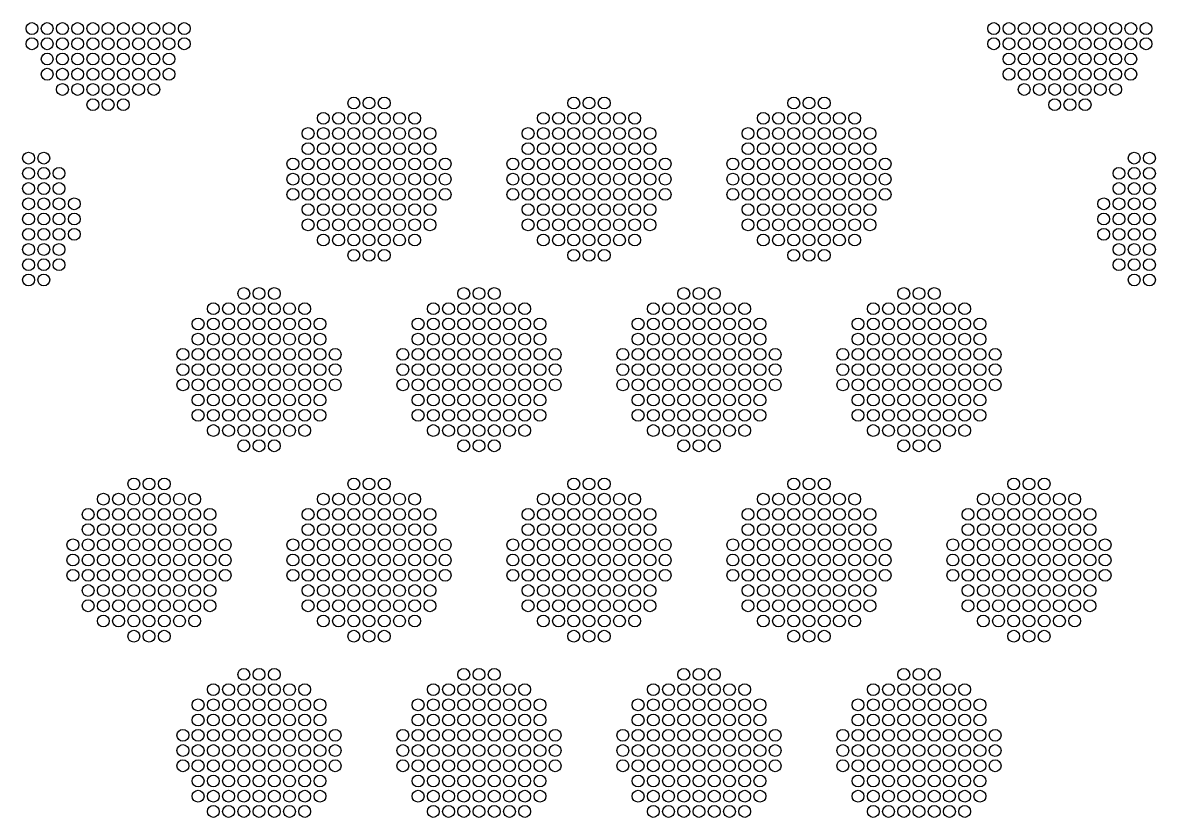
# Model space of a CAD drawing. Extents: x -49 to 54, y -38 to 38.
# Drawn here: x -16.95 to -10.26, y 9.48 to 14.17 of the extents above; entities that cross this region are included whole.
import ezdxf

# ---------------------------------------------------------------- set-up
doc = ezdxf.new("R2010")
doc.units = 0
doc.layers.add('LOWER_ELECTRODE', color=1, linetype='CONTINUOUS')

msp = doc.modelspace()

# ---------------------------------------------------------------- linework, layer by layer
at = {"layer": 'LOWER_ELECTRODE'}
for centre in [(-16.8965, 14.1384), (-16.8065, 14.1384), (-16.7165, 14.1384), (-16.6265, 14.1384), (-16.5365, 14.1384), (-16.4465, 14.1384), (-16.3565, 14.1384), (-16.2665, 14.1384), (-16.1765, 14.1384), (-16.0865, 14.1384), (-15.9965, 14.1384), (-11.2128, 14.1384), (-11.1228, 14.1384), (-11.0328, 14.1384), (-10.9428, 14.1384), (-10.8528, 14.1384), (-10.7628, 14.1384), (-10.6728, 14.1384), (-10.5828, 14.1384), (-10.4928, 14.1384), (-10.4028, 14.1384), (-10.3128, 14.1384), (-16.8965, 14.0484), (-16.8065, 14.0484), (-16.7165, 14.0484), (-16.6265, 14.0484), (-16.5365, 14.0484), (-16.4465, 14.0484), (-16.3565, 14.0484), (-16.2665, 14.0484), (-16.1765, 14.0484), (-16.0865, 14.0484), (-15.9965, 14.0484), (-11.2128, 14.0484), (-11.1228, 14.0484), (-11.0328, 14.0484), (-10.9428, 14.0484), (-10.8528, 14.0484), (-10.7628, 14.0484), (-10.6728, 14.0484), (-10.5828, 14.0484), (-10.4928, 14.0484), (-10.4028, 14.0484), (-10.3128, 14.0484), (-16.8065, 13.9584), (-16.7165, 13.9584), (-16.6265, 13.9584), (-16.5365, 13.9584), (-16.4465, 13.9584), (-16.3565, 13.9584), (-16.2665, 13.9584), (-16.1765, 13.9584), (-16.0865, 13.9584), (-11.1228, 13.9584), (-11.0328, 13.9584), (-10.9428, 13.9584), (-10.8528, 13.9584), (-10.7628, 13.9584), (-10.6728, 13.9584), (-10.5828, 13.9584), (-10.4928, 13.9584), (-10.4028, 13.9584), (-16.8065, 13.8684), (-16.7165, 13.8684), (-16.6265, 13.8684), (-16.5365, 13.8684), (-16.4465, 13.8684), (-16.3565, 13.8684), (-16.2665, 13.8684), (-16.1765, 13.8684), (-16.0865, 13.8684), (-11.1228, 13.8684), (-11.0328, 13.8684), (-10.9428, 13.8684), (-10.8528, 13.8684), (-10.7628, 13.8684), (-10.6728, 13.8684), (-10.5828, 13.8684), (-10.4928, 13.8684), (-10.4028, 13.8684), (-16.7165, 13.7784), (-16.6265, 13.7784), (-16.5365, 13.7784), (-16.4465, 13.7784), (-16.3565, 13.7784), (-16.2665, 13.7784), (-16.1765, 13.7784), (-11.0328, 13.7784), (-10.9428, 13.7784), (-10.8528, 13.7784), (-10.7628, 13.7784), (-10.6728, 13.7784), (-10.5828, 13.7784), (-10.4928, 13.7784), (-16.5365, 13.6884), (-16.4465, 13.6884), (-16.3565, 13.6884), (-14.9946, 13.6982), (-14.9046, 13.6982), (-14.8146, 13.6982), (-13.6946, 13.6982), (-13.6046, 13.6982), (-13.5146, 13.6982), (-12.3946, 13.6982), (-12.3046, 13.6982), (-12.2146, 13.6982), (-10.8528, 13.6884), (-10.7628, 13.6884), (-10.6728, 13.6884), (-15.1746, 13.6082), (-15.0846, 13.6082), (-14.9946, 13.6082), (-14.9046, 13.6082), (-14.8146, 13.6082), (-14.7246, 13.6082), (-14.6346, 13.6082), (-13.8746, 13.6082), (-13.7846, 13.6082), (-13.6946, 13.6082), (-13.6046, 13.6082), (-13.5146, 13.6082), (-13.4246, 13.6082), (-13.3346, 13.6082), (-12.5746, 13.6082), (-12.4846, 13.6082), (-12.3946, 13.6082), (-12.3046, 13.6082), (-12.2146, 13.6082), (-12.1246, 13.6082), (-12.0346, 13.6082), (-15.2646, 13.5182), (-15.1746, 13.5182), (-15.0846, 13.5182), (-14.9946, 13.5182), (-14.9046, 13.5182), (-14.8146, 13.5182), (-14.7246, 13.5182), (-14.6346, 13.5182), (-14.5446, 13.5182), (-13.9646, 13.5182), (-13.8746, 13.5182), (-13.7846, 13.5182), (-13.6946, 13.5182), (-13.6046, 13.5182), (-13.5146, 13.5182), (-13.4246, 13.5182), (-13.3346, 13.5182), (-13.2446, 13.5182), (-12.6646, 13.5182), (-12.5746, 13.5182), (-12.4846, 13.5182), (-12.3946, 13.5182), (-12.3046, 13.5182), (-12.2146, 13.5182), (-12.1246, 13.5182), (-12.0346, 13.5182), (-11.9446, 13.5182), (-15.2646, 13.4282), (-15.1746, 13.4282), (-15.0846, 13.4282), (-14.9946, 13.4282), (-14.9046, 13.4282), (-14.8146, 13.4282), (-14.7246, 13.4282), (-14.6346, 13.4282), (-14.5446, 13.4282), (-13.9646, 13.4282), (-13.8746, 13.4282), (-13.7846, 13.4282), (-13.6946, 13.4282), (-13.6046, 13.4282), (-13.5146, 13.4282), (-13.4246, 13.4282), (-13.3346, 13.4282), (-13.2446, 13.4282), (-12.6646, 13.4282), (-12.5746, 13.4282), (-12.4846, 13.4282), (-12.3946, 13.4282), (-12.3046, 13.4282), (-12.2146, 13.4282), (-12.1246, 13.4282), (-12.0346, 13.4282), (-11.9446, 13.4282), (-16.9165, 13.3725), (-16.8265, 13.3725), (-10.3828, 13.3725), (-10.2928, 13.3725), (-15.3546, 13.3382), (-15.2646, 13.3382), (-15.1746, 13.3382), (-15.0846, 13.3382), (-14.9946, 13.3382), (-14.9046, 13.3382), (-14.8146, 13.3382), (-14.7246, 13.3382), (-14.6346, 13.3382), (-14.5446, 13.3382), (-14.4546, 13.3382), (-14.0546, 13.3382), (-13.9646, 13.3382), (-13.8746, 13.3382), (-13.7846, 13.3382), (-13.6946, 13.3382), (-13.6046, 13.3382), (-13.5146, 13.3382), (-13.4246, 13.3382), (-13.3346, 13.3382), (-13.2446, 13.3382), (-13.1546, 13.3382), (-12.7546, 13.3382), (-12.6646, 13.3382), (-12.5746, 13.3382), (-12.4846, 13.3382), (-12.3946, 13.3382), (-12.3046, 13.3382), (-12.2146, 13.3382), (-12.1246, 13.3382), (-12.0346, 13.3382), (-11.9446, 13.3382), (-11.8546, 13.3382), (-16.9165, 13.2825), (-16.8265, 13.2825), (-16.7365, 13.2825), (-15.3546, 13.2482), (-15.2646, 13.2482), (-15.1746, 13.2482), (-15.0846, 13.2482), (-14.9946, 13.2482), (-14.9046, 13.2482), (-14.8146, 13.2482), (-14.7246, 13.2482), (-14.6346, 13.2482), (-14.5446, 13.2482), (-14.4546, 13.2482), (-14.0546, 13.2482), (-13.9646, 13.2482), (-13.8746, 13.2482), (-13.7846, 13.2482), (-13.6946, 13.2482), (-13.6046, 13.2482), (-13.5146, 13.2482), (-13.4246, 13.2482), (-13.3346, 13.2482), (-13.2446, 13.2482), (-13.1546, 13.2482), (-12.7546, 13.2482), (-12.6646, 13.2482), (-12.5746, 13.2482), (-12.4846, 13.2482), (-12.3946, 13.2482), (-12.3046, 13.2482), (-12.2146, 13.2482), (-12.1246, 13.2482), (-12.0346, 13.2482), (-11.9446, 13.2482), (-11.8546, 13.2482), (-10.4728, 13.2825), (-10.3828, 13.2825), (-10.2928, 13.2825), (-16.9165, 13.1925), (-16.8265, 13.1925), (-16.7365, 13.1925), (-15.3546, 13.1582), (-15.2646, 13.1582), (-15.1746, 13.1582), (-15.0846, 13.1582), (-14.9946, 13.1582), (-14.9046, 13.1582), (-14.8146, 13.1582), (-14.7246, 13.1582), (-14.6346, 13.1582), (-14.5446, 13.1582), (-14.4546, 13.1582), (-14.0546, 13.1582), (-13.9646, 13.1582), (-13.8746, 13.1582), (-13.7846, 13.1582), (-13.6946, 13.1582), (-13.6046, 13.1582), (-13.5146, 13.1582), (-13.4246, 13.1582), (-13.3346, 13.1582), (-13.2446, 13.1582), (-13.1546, 13.1582), (-12.7546, 13.1582), (-12.6646, 13.1582), (-12.5746, 13.1582), (-12.4846, 13.1582), (-12.3946, 13.1582), (-12.3046, 13.1582), (-12.2146, 13.1582), (-12.1246, 13.1582), (-12.0346, 13.1582), (-11.9446, 13.1582), (-11.8546, 13.1582), (-10.4728, 13.1925), (-10.3828, 13.1925), (-10.2928, 13.1925), (-16.9165, 13.1025), (-16.8265, 13.1025), (-16.7365, 13.1025), (-16.6465, 13.1025), (-10.5628, 13.1025), (-10.4728, 13.1025), (-10.3828, 13.1025), (-10.2928, 13.1025), (-15.2646, 13.0682), (-15.1746, 13.0682), (-15.0846, 13.0682), (-14.9946, 13.0682), (-14.9046, 13.0682), (-14.8146, 13.0682), (-14.7246, 13.0682), (-14.6346, 13.0682), (-14.5446, 13.0682), (-13.9646, 13.0682), (-13.8746, 13.0682), (-13.7846, 13.0682), (-13.6946, 13.0682), (-13.6046, 13.0682), (-13.5146, 13.0682), (-13.4246, 13.0682), (-13.3346, 13.0682), (-13.2446, 13.0682), (-12.6646, 13.0682), (-12.5746, 13.0682), (-12.4846, 13.0682), (-12.3946, 13.0682), (-12.3046, 13.0682), (-12.2146, 13.0682), (-12.1246, 13.0682), (-12.0346, 13.0682), (-11.9446, 13.0682), (-16.9165, 13.0125), (-16.8265, 13.0125), (-16.7365, 13.0125), (-16.6465, 13.0125), (-15.2646, 12.9782), (-15.1746, 12.9782), (-15.0846, 12.9782), (-14.9946, 12.9782), (-14.9046, 12.9782), (-14.8146, 12.9782), (-14.7246, 12.9782), (-14.6346, 12.9782), (-14.5446, 12.9782), (-13.9646, 12.9782), (-13.8746, 12.9782), (-13.7846, 12.9782), (-13.6946, 12.9782), (-13.6046, 12.9782), (-13.5146, 12.9782), (-13.4246, 12.9782), (-13.3346, 12.9782), (-13.2446, 12.9782), (-12.6646, 12.9782), (-12.5746, 12.9782), (-12.4846, 12.9782), (-12.3946, 12.9782), (-12.3046, 12.9782), (-12.2146, 12.9782), (-12.1246, 12.9782), (-12.0346, 12.9782), (-11.9446, 12.9782), (-10.5628, 13.0125), (-10.4728, 13.0125), (-10.3828, 13.0125), (-10.2928, 13.0125), (-16.9165, 12.9225), (-16.8265, 12.9225), (-16.7365, 12.9225), (-16.6465, 12.9225), (-15.1746, 12.8882), (-15.0846, 12.8882), (-14.9946, 12.8882), (-14.9046, 12.8882), (-14.8146, 12.8882), (-14.7246, 12.8882), (-14.6346, 12.8882), (-13.8746, 12.8882), (-13.7846, 12.8882), (-13.6946, 12.8882), (-13.6046, 12.8882), (-13.5146, 12.8882), (-13.4246, 12.8882), (-13.3346, 12.8882), (-12.5746, 12.8882), (-12.4846, 12.8882), (-12.3946, 12.8882), (-12.3046, 12.8882), (-12.2146, 12.8882), (-12.1246, 12.8882), (-12.0346, 12.8882), (-10.5628, 12.9225), (-10.4728, 12.9225), (-10.3828, 12.9225), (-10.2928, 12.9225), (-16.9165, 12.8325), (-16.8265, 12.8325), (-16.7365, 12.8325), (-10.4728, 12.8325), (-10.3828, 12.8325), (-10.2928, 12.8325), (-14.9946, 12.7982), (-14.9046, 12.7982), (-14.8146, 12.7982), (-13.6946, 12.7982), (-13.6046, 12.7982), (-13.5146, 12.7982), (-12.3946, 12.7982), (-12.3046, 12.7982), (-12.2146, 12.7982), (-16.9165, 12.7425), (-16.8265, 12.7425), (-16.7365, 12.7425), (-10.4728, 12.7425), (-10.3828, 12.7425), (-10.2928, 12.7425), (-16.9165, 12.6525), (-16.8265, 12.6525), (-10.3828, 12.6525), (-10.2928, 12.6525), (-15.6446, 12.5723), (-15.5546, 12.5723), (-15.4646, 12.5723), (-14.3446, 12.5723), (-14.2546, 12.5723), (-14.1646, 12.5723), (-13.0446, 12.5723), (-12.9546, 12.5723), (-12.8646, 12.5723), (-11.7446, 12.5723), (-11.6546, 12.5723), (-11.5646, 12.5723), (-15.8246, 12.4823), (-15.7346, 12.4823), (-15.6446, 12.4823), (-15.5546, 12.4823), (-15.4646, 12.4823), (-15.3746, 12.4823), (-15.2846, 12.4823), (-14.5246, 12.4823), (-14.4346, 12.4823), (-14.3446, 12.4823), (-14.2546, 12.4823), (-14.1646, 12.4823), (-14.0746, 12.4823), (-13.9846, 12.4823), (-13.2246, 12.4823), (-13.1346, 12.4823), (-13.0446, 12.4823), (-12.9546, 12.4823), (-12.8646, 12.4823), (-12.7746, 12.4823), (-12.6846, 12.4823), (-11.9246, 12.4823), (-11.8346, 12.4823), (-11.7446, 12.4823), (-11.6546, 12.4823), (-11.5646, 12.4823), (-11.4746, 12.4823), (-11.3846, 12.4823), (-15.9146, 12.3923), (-15.8246, 12.3923), (-15.7346, 12.3923), (-15.6446, 12.3923), (-15.5546, 12.3923), (-15.4646, 12.3923), (-15.3746, 12.3923), (-15.2846, 12.3923), (-15.1946, 12.3923), (-14.6146, 12.3923), (-14.5246, 12.3923), (-14.4346, 12.3923), (-14.3446, 12.3923), (-14.2546, 12.3923), (-14.1646, 12.3923), (-14.0746, 12.3923), (-13.9846, 12.3923), (-13.8946, 12.3923), (-13.3146, 12.3923), (-13.2246, 12.3923), (-13.1346, 12.3923), (-13.0446, 12.3923), (-12.9546, 12.3923), (-12.8646, 12.3923), (-12.7746, 12.3923), (-12.6846, 12.3923), (-12.5946, 12.3923), (-12.0146, 12.3923), (-11.9246, 12.3923), (-11.8346, 12.3923), (-11.7446, 12.3923), (-11.6546, 12.3923), (-11.5646, 12.3923), (-11.4746, 12.3923), (-11.3846, 12.3923), (-11.2946, 12.3923), (-15.9146, 12.3023), (-15.8246, 12.3023), (-15.7346, 12.3023), (-15.6446, 12.3023), (-15.5546, 12.3023), (-15.4646, 12.3023), (-15.3746, 12.3023), (-15.2846, 12.3023), (-15.1946, 12.3023), (-14.6146, 12.3023), (-14.5246, 12.3023), (-14.4346, 12.3023), (-14.3446, 12.3023), (-14.2546, 12.3023), (-14.1646, 12.3023), (-14.0746, 12.3023), (-13.9846, 12.3023), (-13.8946, 12.3023), (-13.3146, 12.3023), (-13.2246, 12.3023), (-13.1346, 12.3023), (-13.0446, 12.3023), (-12.9546, 12.3023), (-12.8646, 12.3023), (-12.7746, 12.3023), (-12.6846, 12.3023), (-12.5946, 12.3023), (-12.0146, 12.3023), (-11.9246, 12.3023), (-11.8346, 12.3023), (-11.7446, 12.3023), (-11.6546, 12.3023), (-11.5646, 12.3023), (-11.4746, 12.3023), (-11.3846, 12.3023), (-11.2946, 12.3023), (-16.0046, 12.2123), (-15.9146, 12.2123), (-15.8246, 12.2123), (-15.7346, 12.2123), (-15.6446, 12.2123), (-15.5546, 12.2123), (-15.4646, 12.2123), (-15.3746, 12.2123), (-15.2846, 12.2123), (-15.1946, 12.2123), (-15.1046, 12.2123), (-14.7046, 12.2123), (-14.6146, 12.2123), (-14.5246, 12.2123), (-14.4346, 12.2123), (-14.3446, 12.2123), (-14.2546, 12.2123), (-14.1646, 12.2123), (-14.0746, 12.2123), (-13.9846, 12.2123), (-13.8946, 12.2123), (-13.8046, 12.2123), (-13.4046, 12.2123), (-13.3146, 12.2123), (-13.2246, 12.2123), (-13.1346, 12.2123), (-13.0446, 12.2123), (-12.9546, 12.2123), (-12.8646, 12.2123), (-12.7746, 12.2123), (-12.6846, 12.2123), (-12.5946, 12.2123), (-12.5046, 12.2123), (-12.1046, 12.2123), (-12.0146, 12.2123), (-11.9246, 12.2123), (-11.8346, 12.2123), (-11.7446, 12.2123), (-11.6546, 12.2123), (-11.5646, 12.2123), (-11.4746, 12.2123), (-11.3846, 12.2123), (-11.2946, 12.2123), (-11.2046, 12.2123), (-16.0046, 12.1223), (-15.9146, 12.1223), (-15.8246, 12.1223), (-15.7346, 12.1223), (-15.6446, 12.1223), (-15.5546, 12.1223), (-15.4646, 12.1223), (-15.3746, 12.1223), (-15.2846, 12.1223), (-15.1946, 12.1223), (-15.1046, 12.1223), (-14.7046, 12.1223), (-14.6146, 12.1223), (-14.5246, 12.1223), (-14.4346, 12.1223), (-14.3446, 12.1223), (-14.2546, 12.1223), (-14.1646, 12.1223), (-14.0746, 12.1223), (-13.9846, 12.1223), (-13.8946, 12.1223), (-13.8046, 12.1223), (-13.4046, 12.1223), (-13.3146, 12.1223), (-13.2246, 12.1223), (-13.1346, 12.1223), (-13.0446, 12.1223), (-12.9546, 12.1223), (-12.8646, 12.1223), (-12.7746, 12.1223), (-12.6846, 12.1223), (-12.5946, 12.1223), (-12.5046, 12.1223), (-12.1046, 12.1223), (-12.0146, 12.1223), (-11.9246, 12.1223), (-11.8346, 12.1223), (-11.7446, 12.1223), (-11.6546, 12.1223), (-11.5646, 12.1223), (-11.4746, 12.1223), (-11.3846, 12.1223), (-11.2946, 12.1223), (-11.2046, 12.1223), (-16.0046, 12.0323), (-15.9146, 12.0323), (-15.8246, 12.0323), (-15.7346, 12.0323), (-15.6446, 12.0323), (-15.5546, 12.0323), (-15.4646, 12.0323), (-15.3746, 12.0323), (-15.2846, 12.0323), (-15.1946, 12.0323), (-15.1046, 12.0323), (-14.7046, 12.0323), (-14.6146, 12.0323), (-14.5246, 12.0323), (-14.4346, 12.0323), (-14.3446, 12.0323), (-14.2546, 12.0323), (-14.1646, 12.0323), (-14.0746, 12.0323), (-13.9846, 12.0323), (-13.8946, 12.0323), (-13.8046, 12.0323), (-13.4046, 12.0323), (-13.3146, 12.0323), (-13.2246, 12.0323), (-13.1346, 12.0323), (-13.0446, 12.0323), (-12.9546, 12.0323), (-12.8646, 12.0323), (-12.7746, 12.0323), (-12.6846, 12.0323), (-12.5946, 12.0323), (-12.5046, 12.0323), (-12.1046, 12.0323), (-12.0146, 12.0323), (-11.9246, 12.0323), (-11.8346, 12.0323), (-11.7446, 12.0323), (-11.6546, 12.0323), (-11.5646, 12.0323), (-11.4746, 12.0323), (-11.3846, 12.0323), (-11.2946, 12.0323), (-11.2046, 12.0323), (-15.9146, 11.9423), (-15.8246, 11.9423), (-15.7346, 11.9423), (-15.6446, 11.9423), (-15.5546, 11.9423), (-15.4646, 11.9423), (-15.3746, 11.9423), (-15.2846, 11.9423), (-15.1946, 11.9423), (-14.6146, 11.9423), (-14.5246, 11.9423), (-14.4346, 11.9423), (-14.3446, 11.9423), (-14.2546, 11.9423), (-14.1646, 11.9423), (-14.0746, 11.9423), (-13.9846, 11.9423), (-13.8946, 11.9423), (-13.3146, 11.9423), (-13.2246, 11.9423), (-13.1346, 11.9423), (-13.0446, 11.9423), (-12.9546, 11.9423), (-12.8646, 11.9423), (-12.7746, 11.9423), (-12.6846, 11.9423), (-12.5946, 11.9423), (-12.0146, 11.9423), (-11.9246, 11.9423), (-11.8346, 11.9423), (-11.7446, 11.9423), (-11.6546, 11.9423), (-11.5646, 11.9423), (-11.4746, 11.9423), (-11.3846, 11.9423), (-11.2946, 11.9423), (-15.9146, 11.8523), (-15.8246, 11.8523), (-15.7346, 11.8523), (-15.6446, 11.8523), (-15.5546, 11.8523), (-15.4646, 11.8523), (-15.3746, 11.8523), (-15.2846, 11.8523), (-15.1946, 11.8523), (-14.6146, 11.8523), (-14.5246, 11.8523), (-14.4346, 11.8523), (-14.3446, 11.8523), (-14.2546, 11.8523), (-14.1646, 11.8523), (-14.0746, 11.8523), (-13.9846, 11.8523), (-13.8946, 11.8523), (-13.3146, 11.8523), (-13.2246, 11.8523), (-13.1346, 11.8523), (-13.0446, 11.8523), (-12.9546, 11.8523), (-12.8646, 11.8523), (-12.7746, 11.8523), (-12.6846, 11.8523), (-12.5946, 11.8523), (-12.0146, 11.8523), (-11.9246, 11.8523), (-11.8346, 11.8523), (-11.7446, 11.8523), (-11.6546, 11.8523), (-11.5646, 11.8523), (-11.4746, 11.8523), (-11.3846, 11.8523), (-11.2946, 11.8523), (-15.8246, 11.7623), (-15.7346, 11.7623), (-15.6446, 11.7623), (-15.5546, 11.7623), (-15.4646, 11.7623), (-15.3746, 11.7623), (-15.2846, 11.7623), (-14.5246, 11.7623), (-14.4346, 11.7623), (-14.3446, 11.7623), (-14.2546, 11.7623), (-14.1646, 11.7623), (-14.0746, 11.7623), (-13.9846, 11.7623), (-13.2246, 11.7623), (-13.1346, 11.7623), (-13.0446, 11.7623), (-12.9546, 11.7623), (-12.8646, 11.7623), (-12.7746, 11.7623), (-12.6846, 11.7623), (-11.9246, 11.7623), (-11.8346, 11.7623), (-11.7446, 11.7623), (-11.6546, 11.7623), (-11.5646, 11.7623), (-11.4746, 11.7623), (-11.3846, 11.7623), (-15.6446, 11.6723), (-15.5546, 11.6723), (-15.4646, 11.6723), (-14.3446, 11.6723), (-14.2546, 11.6723), (-14.1646, 11.6723), (-13.0446, 11.6723), (-12.9546, 11.6723), (-12.8646, 11.6723), (-11.7446, 11.6723), (-11.6546, 11.6723), (-11.5646, 11.6723), (-16.2946, 11.4465), (-16.2046, 11.4465), (-16.1146, 11.4465), (-14.9946, 11.4465), (-14.9046, 11.4465), (-14.8146, 11.4465), (-13.6946, 11.4465), (-13.6046, 11.4465), (-13.5146, 11.4465), (-12.3946, 11.4465), (-12.3046, 11.4465), (-12.2146, 11.4465), (-11.0946, 11.4465), (-11.0046, 11.4465), (-10.9146, 11.4465), (-16.4746, 11.3565), (-16.3846, 11.3565), (-16.2946, 11.3565), (-16.2046, 11.3565), (-16.1146, 11.3565), (-16.0246, 11.3565), (-15.9346, 11.3565), (-15.1746, 11.3565), (-15.0846, 11.3565), (-14.9946, 11.3565), (-14.9046, 11.3565), (-14.8146, 11.3565), (-14.7246, 11.3565), (-14.6346, 11.3565), (-13.8746, 11.3565), (-13.7846, 11.3565), (-13.6946, 11.3565), (-13.6046, 11.3565), (-13.5146, 11.3565), (-13.4246, 11.3565), (-13.3346, 11.3565), (-12.5746, 11.3565), (-12.4846, 11.3565), (-12.3946, 11.3565), (-12.3046, 11.3565), (-12.2146, 11.3565), (-12.1246, 11.3565), (-12.0346, 11.3565), (-11.2746, 11.3565), (-11.1846, 11.3565), (-11.0946, 11.3565), (-11.0046, 11.3565), (-10.9146, 11.3565), (-10.8246, 11.3565), (-10.7346, 11.3565), (-16.5646, 11.2665), (-16.4746, 11.2665), (-16.3846, 11.2665), (-16.2946, 11.2665), (-16.2046, 11.2665), (-16.1146, 11.2665), (-16.0246, 11.2665), (-15.9346, 11.2665), (-15.8446, 11.2665), (-15.2646, 11.2665), (-15.1746, 11.2665), (-15.0846, 11.2665), (-14.9946, 11.2665), (-14.9046, 11.2665), (-14.8146, 11.2665), (-14.7246, 11.2665), (-14.6346, 11.2665), (-14.5446, 11.2665), (-13.9646, 11.2665), (-13.8746, 11.2665), (-13.7846, 11.2665), (-13.6946, 11.2665), (-13.6046, 11.2665), (-13.5146, 11.2665), (-13.4246, 11.2665), (-13.3346, 11.2665), (-13.2446, 11.2665), (-12.6646, 11.2665), (-12.5746, 11.2665), (-12.4846, 11.2665), (-12.3946, 11.2665), (-12.3046, 11.2665), (-12.2146, 11.2665), (-12.1246, 11.2665), (-12.0346, 11.2665), (-11.9446, 11.2665), (-11.3646, 11.2665), (-11.2746, 11.2665), (-11.1846, 11.2665), (-11.0946, 11.2665), (-11.0046, 11.2665), (-10.9146, 11.2665), (-10.8246, 11.2665), (-10.7346, 11.2665), (-10.6446, 11.2665), (-16.5646, 11.1765), (-16.4746, 11.1765), (-16.3846, 11.1765), (-16.2946, 11.1765), (-16.2046, 11.1765), (-16.1146, 11.1765), (-16.0246, 11.1765), (-15.9346, 11.1765), (-15.8446, 11.1765), (-15.2646, 11.1765), (-15.1746, 11.1765), (-15.0846, 11.1765), (-14.9946, 11.1765), (-14.9046, 11.1765), (-14.8146, 11.1765), (-14.7246, 11.1765), (-14.6346, 11.1765), (-14.5446, 11.1765), (-13.9646, 11.1765), (-13.8746, 11.1765), (-13.7846, 11.1765), (-13.6946, 11.1765), (-13.6046, 11.1765), (-13.5146, 11.1765), (-13.4246, 11.1765), (-13.3346, 11.1765), (-13.2446, 11.1765), (-12.6646, 11.1765), (-12.5746, 11.1765), (-12.4846, 11.1765), (-12.3946, 11.1765), (-12.3046, 11.1765), (-12.2146, 11.1765), (-12.1246, 11.1765), (-12.0346, 11.1765), (-11.9446, 11.1765), (-11.3646, 11.1765), (-11.2746, 11.1765), (-11.1846, 11.1765), (-11.0946, 11.1765), (-11.0046, 11.1765), (-10.9146, 11.1765), (-10.8246, 11.1765), (-10.7346, 11.1765), (-10.6446, 11.1765), (-16.6546, 11.0865), (-16.5646, 11.0865), (-16.4746, 11.0865), (-16.3846, 11.0865), (-16.2946, 11.0865), (-16.2046, 11.0865), (-16.1146, 11.0865), (-16.0246, 11.0865), (-15.9346, 11.0865), (-15.8446, 11.0865), (-15.7546, 11.0865), (-15.3546, 11.0865), (-15.2646, 11.0865), (-15.1746, 11.0865), (-15.0846, 11.0865), (-14.9946, 11.0865), (-14.9046, 11.0865), (-14.8146, 11.0865), (-14.7246, 11.0865), (-14.6346, 11.0865), (-14.5446, 11.0865), (-14.4546, 11.0865), (-14.0546, 11.0865), (-13.9646, 11.0865), (-13.8746, 11.0865), (-13.7846, 11.0865), (-13.6946, 11.0865), (-13.6046, 11.0865), (-13.5146, 11.0865), (-13.4246, 11.0865), (-13.3346, 11.0865), (-13.2446, 11.0865), (-13.1546, 11.0865), (-12.7546, 11.0865), (-12.6646, 11.0865), (-12.5746, 11.0865), (-12.4846, 11.0865), (-12.3946, 11.0865), (-12.3046, 11.0865), (-12.2146, 11.0865), (-12.1246, 11.0865), (-12.0346, 11.0865), (-11.9446, 11.0865), (-11.8546, 11.0865), (-11.4546, 11.0865), (-11.3646, 11.0865), (-11.2746, 11.0865), (-11.1846, 11.0865), (-11.0946, 11.0865), (-11.0046, 11.0865), (-10.9146, 11.0865), (-10.8246, 11.0865), (-10.7346, 11.0865), (-10.6446, 11.0865), (-10.5546, 11.0865), (-16.6546, 10.9965), (-16.5646, 10.9965), (-16.4746, 10.9965), (-16.3846, 10.9965), (-16.2946, 10.9965), (-16.2046, 10.9965), (-16.1146, 10.9965), (-16.0246, 10.9965), (-15.9346, 10.9965), (-15.8446, 10.9965), (-15.7546, 10.9965), (-15.3546, 10.9965), (-15.2646, 10.9965), (-15.1746, 10.9965), (-15.0846, 10.9965), (-14.9946, 10.9965), (-14.9046, 10.9965), (-14.8146, 10.9965), (-14.7246, 10.9965), (-14.6346, 10.9965), (-14.5446, 10.9965), (-14.4546, 10.9965), (-14.0546, 10.9965), (-13.9646, 10.9965), (-13.8746, 10.9965), (-13.7846, 10.9965), (-13.6946, 10.9965), (-13.6046, 10.9965), (-13.5146, 10.9965), (-13.4246, 10.9965), (-13.3346, 10.9965), (-13.2446, 10.9965), (-13.1546, 10.9965), (-12.7546, 10.9965), (-12.6646, 10.9965), (-12.5746, 10.9965), (-12.4846, 10.9965), (-12.3946, 10.9965), (-12.3046, 10.9965), (-12.2146, 10.9965), (-12.1246, 10.9965), (-12.0346, 10.9965), (-11.9446, 10.9965), (-11.8546, 10.9965), (-11.4546, 10.9965), (-11.3646, 10.9965), (-11.2746, 10.9965), (-11.1846, 10.9965), (-11.0946, 10.9965), (-11.0046, 10.9965), (-10.9146, 10.9965), (-10.8246, 10.9965), (-10.7346, 10.9965), (-10.6446, 10.9965), (-10.5546, 10.9965), (-16.6546, 10.9065), (-16.5646, 10.9065), (-16.4746, 10.9065), (-16.3846, 10.9065), (-16.2946, 10.9065), (-16.2046, 10.9065), (-16.1146, 10.9065), (-16.0246, 10.9065), (-15.9346, 10.9065), (-15.8446, 10.9065), (-15.7546, 10.9065), (-15.3546, 10.9065), (-15.2646, 10.9065), (-15.1746, 10.9065), (-15.0846, 10.9065), (-14.9946, 10.9065), (-14.9046, 10.9065), (-14.8146, 10.9065), (-14.7246, 10.9065), (-14.6346, 10.9065), (-14.5446, 10.9065), (-14.4546, 10.9065), (-14.0546, 10.9065), (-13.9646, 10.9065), (-13.8746, 10.9065), (-13.7846, 10.9065), (-13.6946, 10.9065), (-13.6046, 10.9065), (-13.5146, 10.9065), (-13.4246, 10.9065), (-13.3346, 10.9065), (-13.2446, 10.9065), (-13.1546, 10.9065), (-12.7546, 10.9065), (-12.6646, 10.9065), (-12.5746, 10.9065), (-12.4846, 10.9065), (-12.3946, 10.9065), (-12.3046, 10.9065), (-12.2146, 10.9065), (-12.1246, 10.9065), (-12.0346, 10.9065), (-11.9446, 10.9065), (-11.8546, 10.9065), (-11.4546, 10.9065), (-11.3646, 10.9065), (-11.2746, 10.9065), (-11.1846, 10.9065), (-11.0946, 10.9065), (-11.0046, 10.9065), (-10.9146, 10.9065), (-10.8246, 10.9065), (-10.7346, 10.9065), (-10.6446, 10.9065), (-10.5546, 10.9065), (-16.5646, 10.8165), (-16.4746, 10.8165), (-16.3846, 10.8165), (-16.2946, 10.8165), (-16.2046, 10.8165), (-16.1146, 10.8165), (-16.0246, 10.8165), (-15.9346, 10.8165), (-15.8446, 10.8165), (-15.2646, 10.8165), (-15.1746, 10.8165), (-15.0846, 10.8165), (-14.9946, 10.8165), (-14.9046, 10.8165), (-14.8146, 10.8165), (-14.7246, 10.8165), (-14.6346, 10.8165), (-14.5446, 10.8165), (-13.9646, 10.8165), (-13.8746, 10.8165), (-13.7846, 10.8165), (-13.6946, 10.8165), (-13.6046, 10.8165), (-13.5146, 10.8165), (-13.4246, 10.8165), (-13.3346, 10.8165), (-13.2446, 10.8165), (-12.6646, 10.8165), (-12.5746, 10.8165), (-12.4846, 10.8165), (-12.3946, 10.8165), (-12.3046, 10.8165), (-12.2146, 10.8165), (-12.1246, 10.8165), (-12.0346, 10.8165), (-11.9446, 10.8165), (-11.3646, 10.8165), (-11.2746, 10.8165), (-11.1846, 10.8165), (-11.0946, 10.8165), (-11.0046, 10.8165), (-10.9146, 10.8165), (-10.8246, 10.8165), (-10.7346, 10.8165), (-10.6446, 10.8165), (-16.5646, 10.7265), (-16.4746, 10.7265), (-16.3846, 10.7265), (-16.2946, 10.7265), (-16.2046, 10.7265), (-16.1146, 10.7265), (-16.0246, 10.7265), (-15.9346, 10.7265), (-15.8446, 10.7265), (-15.2646, 10.7265), (-15.1746, 10.7265), (-15.0846, 10.7265), (-14.9946, 10.7265), (-14.9046, 10.7265), (-14.8146, 10.7265), (-14.7246, 10.7265), (-14.6346, 10.7265), (-14.5446, 10.7265), (-13.9646, 10.7265), (-13.8746, 10.7265), (-13.7846, 10.7265), (-13.6946, 10.7265), (-13.6046, 10.7265), (-13.5146, 10.7265), (-13.4246, 10.7265), (-13.3346, 10.7265), (-13.2446, 10.7265), (-12.6646, 10.7265), (-12.5746, 10.7265), (-12.4846, 10.7265), (-12.3946, 10.7265), (-12.3046, 10.7265), (-12.2146, 10.7265), (-12.1246, 10.7265), (-12.0346, 10.7265), (-11.9446, 10.7265), (-11.3646, 10.7265), (-11.2746, 10.7265), (-11.1846, 10.7265), (-11.0946, 10.7265), (-11.0046, 10.7265), (-10.9146, 10.7265), (-10.8246, 10.7265), (-10.7346, 10.7265), (-10.6446, 10.7265), (-16.4746, 10.6365), (-16.3846, 10.6365), (-16.2946, 10.6365), (-16.2046, 10.6365), (-16.1146, 10.6365), (-16.0246, 10.6365), (-15.9346, 10.6365), (-15.1746, 10.6365), (-15.0846, 10.6365), (-14.9946, 10.6365), (-14.9046, 10.6365), (-14.8146, 10.6365), (-14.7246, 10.6365), (-14.6346, 10.6365), (-13.8746, 10.6365), (-13.7846, 10.6365), (-13.6946, 10.6365), (-13.6046, 10.6365), (-13.5146, 10.6365), (-13.4246, 10.6365), (-13.3346, 10.6365), (-12.5746, 10.6365), (-12.4846, 10.6365), (-12.3946, 10.6365), (-12.3046, 10.6365), (-12.2146, 10.6365), (-12.1246, 10.6365), (-12.0346, 10.6365), (-11.2746, 10.6365), (-11.1846, 10.6365), (-11.0946, 10.6365), (-11.0046, 10.6365), (-10.9146, 10.6365), (-10.8246, 10.6365), (-10.7346, 10.6365), (-16.2946, 10.5465), (-16.2046, 10.5465), (-16.1146, 10.5465), (-14.9946, 10.5465), (-14.9046, 10.5465), (-14.8146, 10.5465), (-13.6946, 10.5465), (-13.6046, 10.5465), (-13.5146, 10.5465), (-12.3946, 10.5465), (-12.3046, 10.5465), (-12.2146, 10.5465), (-11.0946, 10.5465), (-11.0046, 10.5465), (-10.9146, 10.5465), (-15.6446, 10.3207), (-15.5546, 10.3207), (-15.4646, 10.3207), (-14.3446, 10.3207), (-14.2546, 10.3207), (-14.1646, 10.3207), (-13.0446, 10.3207), (-12.9546, 10.3207), (-12.8646, 10.3207), (-11.7446, 10.3207), (-11.6546, 10.3207), (-11.5646, 10.3207), (-15.8246, 10.2307), (-15.7346, 10.2307), (-15.6446, 10.2307), (-15.5546, 10.2307), (-15.4646, 10.2307), (-15.3746, 10.2307), (-15.2846, 10.2307), (-14.5246, 10.2307), (-14.4346, 10.2307), (-14.3446, 10.2307), (-14.2546, 10.2307), (-14.1646, 10.2307), (-14.0746, 10.2307), (-13.9846, 10.2307), (-13.2246, 10.2307), (-13.1346, 10.2307), (-13.0446, 10.2307), (-12.9546, 10.2307), (-12.8646, 10.2307), (-12.7746, 10.2307), (-12.6846, 10.2307), (-11.9246, 10.2307), (-11.8346, 10.2307), (-11.7446, 10.2307), (-11.6546, 10.2307), (-11.5646, 10.2307), (-11.4746, 10.2307), (-11.3846, 10.2307), (-15.9146, 10.1407), (-15.8246, 10.1407), (-15.7346, 10.1407), (-15.6446, 10.1407), (-15.5546, 10.1407), (-15.4646, 10.1407), (-15.3746, 10.1407), (-15.2846, 10.1407), (-15.1946, 10.1407), (-14.6146, 10.1407), (-14.5246, 10.1407), (-14.4346, 10.1407), (-14.3446, 10.1407), (-14.2546, 10.1407), (-14.1646, 10.1407), (-14.0746, 10.1407), (-13.9846, 10.1407), (-13.8946, 10.1407), (-13.3146, 10.1407), (-13.2246, 10.1407), (-13.1346, 10.1407), (-13.0446, 10.1407), (-12.9546, 10.1407), (-12.8646, 10.1407), (-12.7746, 10.1407), (-12.6846, 10.1407), (-12.5946, 10.1407), (-12.0146, 10.1407), (-11.9246, 10.1407), (-11.8346, 10.1407), (-11.7446, 10.1407), (-11.6546, 10.1407), (-11.5646, 10.1407), (-11.4746, 10.1407), (-11.3846, 10.1407), (-11.2946, 10.1407), (-15.9146, 10.0507), (-15.8246, 10.0507), (-15.7346, 10.0507), (-15.6446, 10.0507), (-15.5546, 10.0507), (-15.4646, 10.0507), (-15.3746, 10.0507), (-15.2846, 10.0507), (-15.1946, 10.0507), (-14.6146, 10.0507), (-14.5246, 10.0507), (-14.4346, 10.0507), (-14.3446, 10.0507), (-14.2546, 10.0507), (-14.1646, 10.0507), (-14.0746, 10.0507), (-13.9846, 10.0507), (-13.8946, 10.0507), (-13.3146, 10.0507), (-13.2246, 10.0507), (-13.1346, 10.0507), (-13.0446, 10.0507), (-12.9546, 10.0507), (-12.8646, 10.0507), (-12.7746, 10.0507), (-12.6846, 10.0507), (-12.5946, 10.0507), (-12.0146, 10.0507), (-11.9246, 10.0507), (-11.8346, 10.0507), (-11.7446, 10.0507), (-11.6546, 10.0507), (-11.5646, 10.0507), (-11.4746, 10.0507), (-11.3846, 10.0507), (-11.2946, 10.0507), (-16.0046, 9.9607), (-15.9146, 9.9607), (-15.8246, 9.9607), (-15.7346, 9.9607), (-15.6446, 9.9607), (-15.5546, 9.9607), (-15.4646, 9.9607), (-15.3746, 9.9607), (-15.2846, 9.9607), (-15.1946, 9.9607), (-15.1046, 9.9607), (-14.7046, 9.9607), (-14.6146, 9.9607), (-14.5246, 9.9607), (-14.4346, 9.9607), (-14.3446, 9.9607), (-14.2546, 9.9607), (-14.1646, 9.9607), (-14.0746, 9.9607), (-13.9846, 9.9607), (-13.8946, 9.9607), (-13.8046, 9.9607), (-13.4046, 9.9607), (-13.3146, 9.9607), (-13.2246, 9.9607), (-13.1346, 9.9607), (-13.0446, 9.9607), (-12.9546, 9.9607), (-12.8646, 9.9607), (-12.7746, 9.9607), (-12.6846, 9.9607), (-12.5946, 9.9607), (-12.5046, 9.9607), (-12.1046, 9.9607), (-12.0146, 9.9607), (-11.9246, 9.9607), (-11.8346, 9.9607), (-11.7446, 9.9607), (-11.6546, 9.9607), (-11.5646, 9.9607), (-11.4746, 9.9607), (-11.3846, 9.9607), (-11.2946, 9.9607), (-11.2046, 9.9607), (-16.0046, 9.8707), (-15.9146, 9.8707), (-15.8246, 9.8707), (-15.7346, 9.8707), (-15.6446, 9.8707), (-15.5546, 9.8707), (-15.4646, 9.8707), (-15.3746, 9.8707), (-15.2846, 9.8707), (-15.1946, 9.8707), (-15.1046, 9.8707), (-14.7046, 9.8707), (-14.6146, 9.8707), (-14.5246, 9.8707), (-14.4346, 9.8707), (-14.3446, 9.8707), (-14.2546, 9.8707), (-14.1646, 9.8707), (-14.0746, 9.8707), (-13.9846, 9.8707), (-13.8946, 9.8707), (-13.8046, 9.8707), (-13.4046, 9.8707), (-13.3146, 9.8707), (-13.2246, 9.8707), (-13.1346, 9.8707), (-13.0446, 9.8707), (-12.9546, 9.8707), (-12.8646, 9.8707), (-12.7746, 9.8707), (-12.6846, 9.8707), (-12.5946, 9.8707), (-12.5046, 9.8707), (-12.1046, 9.8707), (-12.0146, 9.8707), (-11.9246, 9.8707), (-11.8346, 9.8707), (-11.7446, 9.8707), (-11.6546, 9.8707), (-11.5646, 9.8707), (-11.4746, 9.8707), (-11.3846, 9.8707), (-11.2946, 9.8707), (-11.2046, 9.8707), (-16.0046, 9.7807), (-15.9146, 9.7807), (-15.8246, 9.7807), (-15.7346, 9.7807), (-15.6446, 9.7807), (-15.5546, 9.7807), (-15.4646, 9.7807), (-15.3746, 9.7807), (-15.2846, 9.7807), (-15.1946, 9.7807), (-15.1046, 9.7807), (-14.7046, 9.7807), (-14.6146, 9.7807), (-14.5246, 9.7807), (-14.4346, 9.7807), (-14.3446, 9.7807), (-14.2546, 9.7807), (-14.1646, 9.7807), (-14.0746, 9.7807), (-13.9846, 9.7807), (-13.8946, 9.7807), (-13.8046, 9.7807), (-13.4046, 9.7807), (-13.3146, 9.7807), (-13.2246, 9.7807), (-13.1346, 9.7807), (-13.0446, 9.7807), (-12.9546, 9.7807), (-12.8646, 9.7807), (-12.7746, 9.7807), (-12.6846, 9.7807), (-12.5946, 9.7807), (-12.5046, 9.7807), (-12.1046, 9.7807), (-12.0146, 9.7807), (-11.9246, 9.7807), (-11.8346, 9.7807), (-11.7446, 9.7807), (-11.6546, 9.7807), (-11.5646, 9.7807), (-11.4746, 9.7807), (-11.3846, 9.7807), (-11.2946, 9.7807), (-11.2046, 9.7807), (-15.9146, 9.6907), (-15.8246, 9.6907), (-15.7346, 9.6907), (-15.6446, 9.6907), (-15.5546, 9.6907), (-15.4646, 9.6907), (-15.3746, 9.6907), (-15.2846, 9.6907), (-15.1946, 9.6907), (-14.6146, 9.6907), (-14.5246, 9.6907), (-14.4346, 9.6907), (-14.3446, 9.6907), (-14.2546, 9.6907), (-14.1646, 9.6907), (-14.0746, 9.6907), (-13.9846, 9.6907), (-13.8946, 9.6907), (-13.3146, 9.6907), (-13.2246, 9.6907), (-13.1346, 9.6907), (-13.0446, 9.6907), (-12.9546, 9.6907), (-12.8646, 9.6907), (-12.7746, 9.6907), (-12.6846, 9.6907), (-12.5946, 9.6907), (-12.0146, 9.6907), (-11.9246, 9.6907), (-11.8346, 9.6907), (-11.7446, 9.6907), (-11.6546, 9.6907), (-11.5646, 9.6907), (-11.4746, 9.6907), (-11.3846, 9.6907), (-11.2946, 9.6907), (-15.9146, 9.6007), (-15.8246, 9.6007), (-15.7346, 9.6007), (-15.6446, 9.6007), (-15.5546, 9.6007), (-15.4646, 9.6007), (-15.3746, 9.6007), (-15.2846, 9.6007), (-15.1946, 9.6007), (-14.6146, 9.6007), (-14.5246, 9.6007), (-14.4346, 9.6007), (-14.3446, 9.6007), (-14.2546, 9.6007), (-14.1646, 9.6007), (-14.0746, 9.6007), (-13.9846, 9.6007), (-13.8946, 9.6007), (-13.3146, 9.6007), (-13.2246, 9.6007), (-13.1346, 9.6007), (-13.0446, 9.6007), (-12.9546, 9.6007), (-12.8646, 9.6007), (-12.7746, 9.6007), (-12.6846, 9.6007), (-12.5946, 9.6007), (-12.0146, 9.6007), (-11.9246, 9.6007), (-11.8346, 9.6007), (-11.7446, 9.6007), (-11.6546, 9.6007), (-11.5646, 9.6007), (-11.4746, 9.6007), (-11.3846, 9.6007), (-11.2946, 9.6007), (-15.8246, 9.5107), (-15.7346, 9.5107), (-15.6446, 9.5107), (-15.5546, 9.5107), (-15.4646, 9.5107), (-15.3746, 9.5107), (-15.2846, 9.5107), (-14.5246, 9.5107), (-14.4346, 9.5107), (-14.3446, 9.5107), (-14.2546, 9.5107), (-14.1646, 9.5107), (-14.0746, 9.5107), (-13.9846, 9.5107), (-13.2246, 9.5107), (-13.1346, 9.5107), (-13.0446, 9.5107), (-12.9546, 9.5107), (-12.8646, 9.5107), (-12.7746, 9.5107), (-12.6846, 9.5107), (-11.9246, 9.5107), (-11.8346, 9.5107), (-11.7446, 9.5107), (-11.6546, 9.5107), (-11.5646, 9.5107), (-11.4746, 9.5107), (-11.3846, 9.5107)]:
    msp.add_circle(centre, 0.035, dxfattribs=at)

doc.saveas('drawing.dxf')
